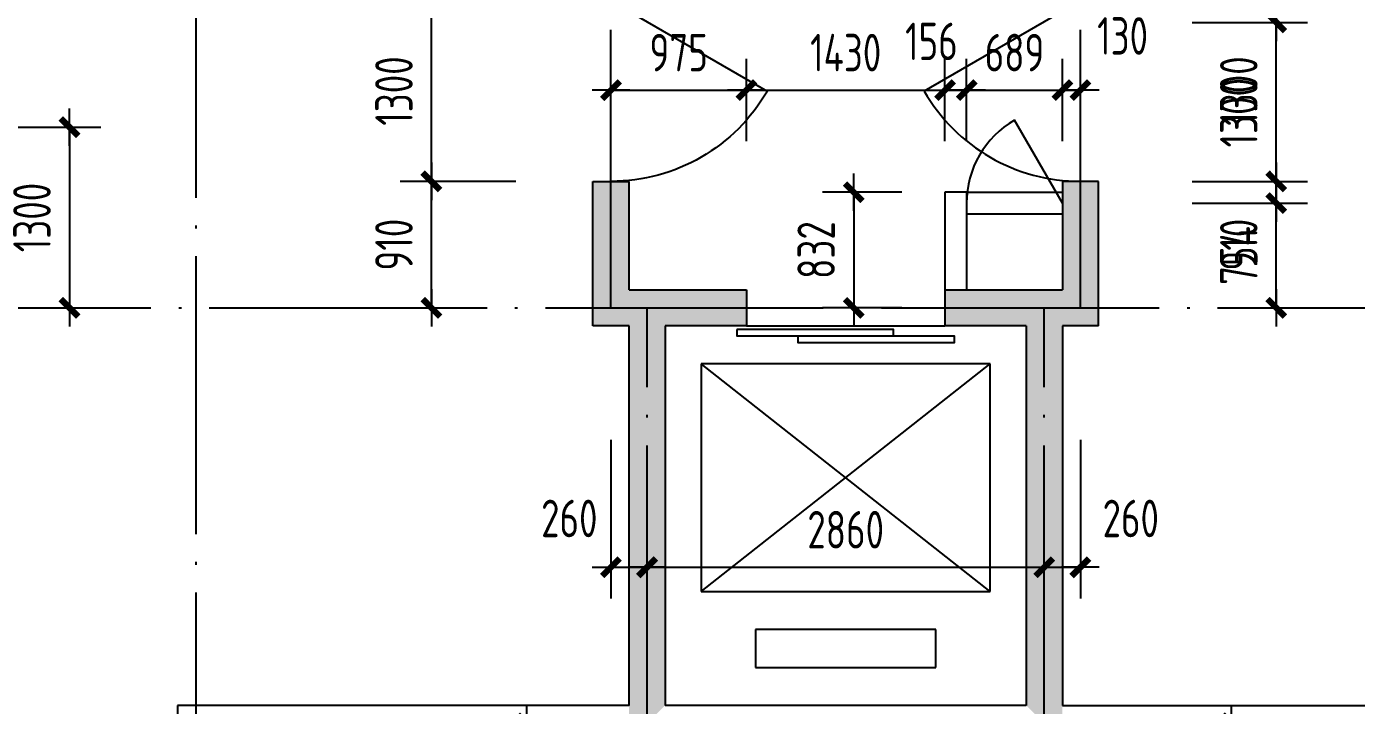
# Model space of a CAD drawing. Extents: x -726032 to 135930, y -151624 to 587044.
# Drawn here: x -333388 to -323813, y 472124 to 477007 of the extents above; entities that cross this region are included whole.
import ezdxf
from ezdxf.enums import TextEntityAlignment as Align

# ---------------------------------------------------------------- set-up
doc = ezdxf.new("R2010")
doc.units = 0
doc.header["$LTSCALE"] = 1000
doc.header["$MEASUREMENT"] = 0
doc.linetypes.add('DOTE', pattern=[2.42, 2, -0.2, 0.02, -0.2])
doc.layers.get('0').update_dxf_attribs({"linetype": 'CONTINUOUS'})
doc.layers.get('DEFPOINTS').update_dxf_attribs({"color": 1, "linetype": 'CONTINUOUS'})
for name, color, linetype in [('COLUMN', 170, 'CONTINUOUS'), ('DOTE', 8, 'DOTE'), ('GROUND', 45, 'CONTINUOUS'), ('PUB_DIM', 245, 'CONTINUOUS'), ('STAIR', 42, 'CONTINUOUS'), ('WALL', 255, 'CONTINUOUS'), ('WINDOW', 155, 'CONTINUOUS'), ('WINDOW_TEXT', 7, 'CONTINUOUS')]:
    doc.layers.add(name, color=color, linetype=linetype)
doc.styles.add('DIM_FONT', font='isocp.shx', dxfattribs={"width": 0.8})
doc.styles.add('SIMPLEX', font='SIMPLEX.SHX')
doc.dimstyles.new('AXIS', dxfattribs={"dimtxt": 300, "dimasz": 1, "dimexe": 250, "dimexo": 300, "dimgap": 150, "dimtad": 1, "dimdec": 0, "dimzin": 0, "dimdsep": 46, "dimtxsty": 'DIM_FONT', "dimcen": 0.09, "dimse1": 1, "dimse2": 1, "dimclrt": 142, "dimadec": 0, "dimazin": 0, "dimtfac": 1, "dimtdec": 0, "dimtix": 1, "dimtmove": 2, "dimatfit": 3, "dimfxl": 1, "dimtolj": 1, "dimtzin": 0, "dimarcsym": 0})
doc.dimstyles.new('DIMA', dxfattribs={"dimtxt": 300, "dimasz": 1, "dimexe": 250, "dimexo": 300, "dimgap": 150, "dimtad": 1, "dimdec": 0, "dimzin": 0, "dimdsep": 46, "dimtxsty": 'DIM_FONT', "dimcen": 0.09, "dimse1": 1, "dimclrt": 142, "dimadec": 0, "dimazin": 0, "dimtfac": 1, "dimtdec": 0, "dimtix": 1, "dimtmove": 2, "dimatfit": 3, "dimfxl": 1, "dimtolj": 1, "dimtzin": 0, "dimarcsym": 0})
doc.dimstyles.new('DIMB', dxfattribs={"dimtxt": 300, "dimasz": 1, "dimexe": 250, "dimexo": 300, "dimgap": 150, "dimtad": 1, "dimdec": 0, "dimzin": 0, "dimdsep": 46, "dimtxsty": 'DIM_FONT', "dimcen": 0.09, "dimse2": 1, "dimclrt": 142, "dimadec": 0, "dimazin": 0, "dimtfac": 1, "dimtdec": 0, "dimtix": 1, "dimtmove": 2, "dimatfit": 3, "dimfxl": 1, "dimtolj": 1, "dimtzin": 0, "dimarcsym": 0})
doc.dimstyles.new('DIMN', dxfattribs={"dimtxt": 300, "dimasz": 1, "dimexe": 250, "dimexo": 300, "dimgap": 150, "dimtad": 1, "dimdec": 0, "dimzin": 0, "dimdsep": 46, "dimtxsty": 'DIM_FONT', "dimcen": 0.09, "dimclrt": 142, "dimadec": 0, "dimazin": 0, "dimtfac": 1, "dimtdec": 0, "dimtix": 1, "dimtmove": 2, "dimatfit": 3, "dimfxl": 1, "dimtolj": 1, "dimtzin": 0, "dimarcsym": 0})

# ---------------------------------------------------------------- blocks, each defined once
blk = doc.blocks.new('_DIMX')
blk.add_line((-150, 0), (150, 0))
at = {"const_width": 50}
blk.add_lwpolyline([(-70, -70), (70, 70)], dxfattribs=at)
blk = doc.blocks.new('*D1738')
at = {"layer": 'DEFPOINTS', "color": 0, "transparency": 16777216}
for p in [(-325266.2, 477324), (-324389.5, 477324), (-325266.2, 477038)]:
    blk.add_point(p, dxfattribs=at)
at = {"layer": 'PUB_DIM', "color": 0, "lineweight": -2, "transparency": 16777216}
for p, q in [((-324996.2, 477324), (-324164.5, 477324)), ((-324389.5, 477038.9), (-324389.5, 477323.1))]:
    blk.add_line(p, q, dxfattribs=at)
at = {"layer": 'PUB_DIM', "color": 0, "lineweight": -2, "transparency": 16777216, "xscale": 0.9, "yscale": 0.9, "zscale": 0.9}
for p, rotation in [((-324389.5, 477324), 90), ((-324389.5, 477038), 270)]:
    blk.add_blockref('_DIMX', p, dxfattribs=dict(at, rotation=rotation))
at = {"layer": 'PUB_DIM', "color": 142, "transparency": 16777216, "insert": (-323999.5, 477324), "char_height": 270, "attachment_point": 5, "rotation": 90, "style": 'DIM_FONT'}
blk.add_mtext('\\A1;286', dxfattribs=at)
blk = doc.blocks.new('*D1866')
at = {"layer": 'DEFPOINTS', "color": 0, "transparency": 16777216}
for p in [(-325579.9, 471994), (-325579.9, 469264), (-324712.9, 469264)]:
    blk.add_point(p, dxfattribs=at)
at = {"layer": 'PUB_DIM', "color": 0, "lineweight": -2, "transparency": 16777216}
for p, q in [((-324712.9, 471993.1), (-324712.9, 469264.9)), ((-325309.9, 469264), (-324487.9, 469264))]:
    blk.add_line(p, q, dxfattribs=at)
at = {"layer": 'PUB_DIM', "color": 0, "lineweight": -2, "transparency": 16777216, "xscale": 0.9, "yscale": 0.9, "zscale": 0.9}
for p, rotation in [((-324712.9, 471994), 90), ((-324712.9, 469264), 270)]:
    blk.add_blockref('_DIMX', p, dxfattribs=dict(at, rotation=rotation))
at = {"layer": 'PUB_DIM', "color": 142, "transparency": 16777216, "insert": (-324982.9, 470629), "char_height": 270, "attachment_point": 5, "rotation": 90, "style": 'DIM_FONT'}
blk.add_mtext('\\A1;2730', dxfattribs=at)
blk = doc.blocks.new('*D1867')
at = {"layer": 'DEFPOINTS', "color": 0, "transparency": 16777216}
for p in [(-325266.2, 475894), (-324389.5, 475894), (-325266.2, 474984)]:
    blk.add_point(p, dxfattribs=at)
at = {"layer": 'PUB_DIM', "color": 0, "lineweight": -2, "transparency": 16777216}
for p, q in [((-324996.2, 475894), (-324164.5, 475894)), ((-324389.5, 474984.9), (-324389.5, 475893.1))]:
    blk.add_line(p, q, dxfattribs=at)
at = {"layer": 'PUB_DIM', "color": 0, "lineweight": -2, "transparency": 16777216, "xscale": 0.9, "yscale": 0.9, "zscale": 0.9}
for p, rotation in [((-324389.5, 475894), 90), ((-324389.5, 474984), 270)]:
    blk.add_blockref('_DIMX', p, dxfattribs=dict(at, rotation=rotation))
at = {"layer": 'PUB_DIM', "color": 142, "transparency": 16777216, "insert": (-324659.5, 475439), "char_height": 270, "attachment_point": 5, "rotation": 90, "style": 'DIM_FONT'}
blk.add_mtext('\\A1;910', dxfattribs=at)
blk = doc.blocks.new('*D1868')
at = {"layer": 'DEFPOINTS', "color": 0, "transparency": 16777216}
for p in [(-325266.2, 475738), (-324389.5, 475738), (-325266.2, 474984)]:
    blk.add_point(p, dxfattribs=at)
at = {"layer": 'PUB_DIM', "color": 0, "lineweight": -2, "transparency": 16777216}
for p, q in [((-324996.2, 475738), (-324164.5, 475738)), ((-324389.5, 474984.9), (-324389.5, 475737.1))]:
    blk.add_line(p, q, dxfattribs=at)
at = {"layer": 'PUB_DIM', "color": 0, "lineweight": -2, "transparency": 16777216, "xscale": 0.9, "yscale": 0.9, "zscale": 0.9}
for p, rotation in [((-324389.5, 475738), 90), ((-324389.5, 474984), 270)]:
    blk.add_blockref('_DIMX', p, dxfattribs=dict(at, rotation=rotation))
at = {"layer": 'PUB_DIM', "color": 142, "transparency": 16777216, "insert": (-324659.5, 475361), "char_height": 270, "attachment_point": 5, "rotation": 90, "style": 'DIM_FONT'}
blk.add_mtext('\\A1;754', dxfattribs=at)
blk = doc.blocks.new('*D1869')
at = {"layer": 'DEFPOINTS', "color": 0, "transparency": 16777216}
for p in [(-325266.2, 477194), (-324389.5, 477194), (-325266.2, 475894)]:
    blk.add_point(p, dxfattribs=at)
at = {"layer": 'PUB_DIM', "color": 0, "lineweight": -2, "transparency": 16777216}
for p, q in [((-324996.2, 477194), (-324164.5, 477194)), ((-324389.5, 475894.9), (-324389.5, 477193.1))]:
    blk.add_line(p, q, dxfattribs=at)
at = {"layer": 'PUB_DIM', "color": 0, "lineweight": -2, "transparency": 16777216, "xscale": 0.9, "yscale": 0.9, "zscale": 0.9}
for p, rotation in [((-324389.5, 477194), 90), ((-324389.5, 475894), 270)]:
    blk.add_blockref('_DIMX', p, dxfattribs=dict(at, rotation=rotation))
at = {"layer": 'PUB_DIM', "color": 142, "transparency": 16777216, "insert": (-324659.5, 476544), "char_height": 270, "attachment_point": 5, "rotation": 90, "style": 'DIM_FONT'}
blk.add_mtext('\\A1;1300', dxfattribs=at)
blk = doc.blocks.new('*D1870')
at = {"layer": 'DEFPOINTS', "color": 0, "transparency": 16777216}
for p in [(-325266.2, 477038), (-324389.5, 477038), (-325266.2, 475738)]:
    blk.add_point(p, dxfattribs=at)
at = {"layer": 'PUB_DIM', "color": 0, "lineweight": -2, "transparency": 16777216}
for p, q in [((-324996.2, 477038), (-324164.5, 477038)), ((-324389.5, 475738.9), (-324389.5, 477037.1))]:
    blk.add_line(p, q, dxfattribs=at)
at = {"layer": 'PUB_DIM', "color": 0, "lineweight": -2, "transparency": 16777216, "xscale": 0.9, "yscale": 0.9, "zscale": 0.9}
for p, rotation in [((-324389.5, 477038), 90), ((-324389.5, 475738), 270)]:
    blk.add_blockref('_DIMX', p, dxfattribs=dict(at, rotation=rotation))
at = {"layer": 'PUB_DIM', "color": 142, "transparency": 16777216, "insert": (-324659.5, 476388), "char_height": 270, "attachment_point": 5, "rotation": 90, "style": 'DIM_FONT'}
blk.add_mtext('\\A1;1300', dxfattribs=at)
blk = doc.blocks.new('*D643')
at = {"layer": 'DEFPOINTS', "color": 0, "transparency": 16777216}
for p in [(-326618.9, 476550.4), (-326774.9, 475913.9), (-326618.9, 475913.9)]:
    blk.add_point(p, dxfattribs=at)
at = {"layer": 'PUB_DIM', "color": 0, "lineweight": -2, "transparency": 16777216}
for p, q in [((-326774.9, 476183.9), (-326774.9, 476775.4)), ((-326618.9, 476183.9), (-326618.9, 476775.4)), ((-326775.8, 476550.4), (-326776.7, 476550.4)), ((-326774.9, 476550.4), (-326618.9, 476550.4)), ((-326618, 476550.4), (-326617.1, 476550.4))]:
    blk.add_line(p, q, dxfattribs=at)
at = {"layer": 'PUB_DIM', "color": 0, "lineweight": -2, "transparency": 16777216, "xscale": 0.9, "yscale": 0.9, "zscale": 0.9}
blk.add_blockref('_DIMX', (-326774.9, 476550.4), dxfattribs=at)
at = {"layer": 'PUB_DIM', "color": 0, "lineweight": -2, "transparency": 16777216, "xscale": 0.9, "yscale": 0.9, "zscale": 0.9, "rotation": 180}
blk.add_blockref('_DIMX', (-326618.9, 476550.4), dxfattribs=at)
at = {"layer": 'PUB_DIM', "color": 142, "transparency": 16777216, "insert": (-326872.6, 476901.4), "char_height": 270, "attachment_point": 5, "style": 'DIM_FONT'}
blk.add_mtext('\\A1;156', dxfattribs=at)
blk = doc.blocks.new('*D644')
at = {"layer": 'DEFPOINTS', "color": 0, "transparency": 16777216}
for p in [(-326774.9, 476550.4), (-328204.9, 475913.9), (-326774.9, 475913.9)]:
    blk.add_point(p, dxfattribs=at)
at = {"layer": 'PUB_DIM', "color": 0, "lineweight": -2, "transparency": 16777216}
for p, q in [((-328204.9, 476183.9), (-328204.9, 476775.4)), ((-326774.9, 476183.9), (-326774.9, 476775.4)), ((-328204, 476550.4), (-326775.8, 476550.4))]:
    blk.add_line(p, q, dxfattribs=at)
at = {"layer": 'PUB_DIM', "color": 0, "lineweight": -2, "transparency": 16777216, "xscale": 0.9, "yscale": 0.9, "zscale": 0.9, "rotation": 180}
blk.add_blockref('_DIMX', (-328204.9, 476550.4), dxfattribs=at)
at = {"layer": 'PUB_DIM', "color": 0, "lineweight": -2, "transparency": 16777216, "xscale": 0.9, "yscale": 0.9, "zscale": 0.9}
blk.add_blockref('_DIMX', (-326774.9, 476550.4), dxfattribs=at)
at = {"layer": 'PUB_DIM', "color": 142, "transparency": 16777216, "insert": (-327489.9, 476820.4), "char_height": 270, "attachment_point": 5, "style": 'DIM_FONT'}
blk.add_mtext('\\A1;1430', dxfattribs=at)
blk = doc.blocks.new('*D645')
at = {"layer": 'DEFPOINTS', "color": 0, "transparency": 16777216}
for p in [(-328204.9, 476550.4), (-329179.9, 475913.9), (-328204.9, 475913.9)]:
    blk.add_point(p, dxfattribs=at)
at = {"layer": 'PUB_DIM', "color": 0, "lineweight": -2, "transparency": 16777216}
for p, q in [((-329179.9, 476183.9), (-329179.9, 476775.4)), ((-328204.9, 476183.9), (-328204.9, 476775.4)), ((-329179, 476550.4), (-328205.8, 476550.4))]:
    blk.add_line(p, q, dxfattribs=at)
at = {"layer": 'PUB_DIM', "color": 0, "lineweight": -2, "transparency": 16777216, "xscale": 0.9, "yscale": 0.9, "zscale": 0.9, "rotation": 180}
blk.add_blockref('_DIMX', (-329179.9, 476550.4), dxfattribs=at)
at = {"layer": 'PUB_DIM', "color": 0, "lineweight": -2, "transparency": 16777216, "xscale": 0.9, "yscale": 0.9, "zscale": 0.9}
blk.add_blockref('_DIMX', (-328204.9, 476550.4), dxfattribs=at)
at = {"layer": 'PUB_DIM', "color": 142, "transparency": 16777216, "insert": (-328692.4, 476820.4), "char_height": 270, "attachment_point": 5, "style": 'DIM_FONT'}
blk.add_mtext('\\A1;975', dxfattribs=at)
blk = doc.blocks.new('*D647')
at = {"layer": 'DEFPOINTS', "color": 0, "transparency": 16777216}
for p in [(-325929.9, 476550.4), (-326618.9, 475913.9), (-325929.9, 475913.9)]:
    blk.add_point(p, dxfattribs=at)
at = {"layer": 'PUB_DIM', "color": 0, "lineweight": -2, "transparency": 16777216}
for p, q in [((-326618.9, 476183.9), (-326618.9, 476775.4)), ((-325929.9, 476183.9), (-325929.9, 476775.4)), ((-326618, 476550.4), (-325930.8, 476550.4))]:
    blk.add_line(p, q, dxfattribs=at)
at = {"layer": 'PUB_DIM', "color": 0, "lineweight": -2, "transparency": 16777216, "xscale": 0.9, "yscale": 0.9, "zscale": 0.9, "rotation": 180}
blk.add_blockref('_DIMX', (-326618.9, 476550.4), dxfattribs=at)
at = {"layer": 'PUB_DIM', "color": 0, "lineweight": -2, "transparency": 16777216, "xscale": 0.9, "yscale": 0.9, "zscale": 0.9}
blk.add_blockref('_DIMX', (-325929.9, 476550.4), dxfattribs=at)
at = {"layer": 'PUB_DIM', "color": 142, "transparency": 16777216, "insert": (-326274.4, 476820.4), "char_height": 270, "attachment_point": 5, "style": 'DIM_FONT'}
blk.add_mtext('\\A1;689', dxfattribs=at)
blk = doc.blocks.new('*D649')
at = {"layer": 'DEFPOINTS', "color": 0, "transparency": 16777216}
for p in [(-329179.9, 474305.5), (-328919.9, 474305.5), (-328919.9, 473117.8)]:
    blk.add_point(p, dxfattribs=at)
at = {"layer": 'PUB_DIM', "color": 0, "lineweight": -2, "transparency": 16777216}
for p, q in [((-329179.9, 474035.5), (-329179.9, 472892.8)), ((-329180.8, 473117.8), (-329181.7, 473117.8)), ((-329179.9, 473117.8), (-328919.9, 473117.8)), ((-328919, 473117.8), (-328918.1, 473117.8))]:
    blk.add_line(p, q, dxfattribs=at)
at = {"layer": 'PUB_DIM', "color": 0, "lineweight": -2, "transparency": 16777216, "xscale": 0.9, "yscale": 0.9, "zscale": 0.9}
blk.add_blockref('_DIMX', (-329179.9, 473117.8), dxfattribs=at)
at = {"layer": 'PUB_DIM', "color": 0, "lineweight": -2, "transparency": 16777216, "xscale": 0.9, "yscale": 0.9, "zscale": 0.9, "rotation": 180}
blk.add_blockref('_DIMX', (-328919.9, 473117.8), dxfattribs=at)
at = {"layer": 'PUB_DIM', "color": 142, "transparency": 16777216, "insert": (-329479.9, 473468.8), "char_height": 270, "attachment_point": 5, "style": 'DIM_FONT'}
blk.add_mtext('\\A1;260', dxfattribs=at)
blk = doc.blocks.new('_LIFTD')
for points in [[(-0.5476, -0.6024), (-0.5476, -0.7742), (0.2411, -0.7742), (0.2411, -0.6024), (-0.5476, -0.6024)], [(-0.2411, -0.7836), (-0.2411, -0.9554), (0.5476, -0.9554), (0.5476, -0.7836), (-0.2411, -0.7836)]]:
    blk.add_lwpolyline(points)
blk = doc.blocks.new('*D1883')
at = {"layer": 'DEFPOINTS', "color": 0, "transparency": 16777216}
for p in [(-328919.9, 471994), (-329786.9, 469264), (-328919.9, 469264)]:
    blk.add_point(p, dxfattribs=at)
at = {"layer": 'PUB_DIM', "color": 0, "lineweight": -2, "transparency": 16777216}
for p, q in [((-329786.9, 471993.1), (-329786.9, 469264.9)), ((-329189.9, 469264), (-330011.9, 469264))]:
    blk.add_line(p, q, dxfattribs=at)
at = {"layer": 'PUB_DIM', "color": 0, "lineweight": -2, "transparency": 16777216, "xscale": 0.9, "yscale": 0.9, "zscale": 0.9}
for p, rotation in [((-329786.9, 471994), 90), ((-329786.9, 469264), 270)]:
    blk.add_blockref('_DIMX', p, dxfattribs=dict(at, rotation=rotation))
at = {"layer": 'PUB_DIM', "color": 142, "transparency": 16777216, "insert": (-330056.9, 470629), "char_height": 270, "attachment_point": 5, "rotation": 90, "style": 'DIM_FONT'}
blk.add_mtext('\\A1;2730', dxfattribs=at)
blk = doc.blocks.new('*D654')
at = {"layer": 'DEFPOINTS', "color": 0, "transparency": 16777216}
for p in [(-326816.3, 475816), (-327432.2, 474984), (-326816.3, 474984)]:
    blk.add_point(p, dxfattribs=at)
at = {"layer": 'PUB_DIM', "color": 0, "lineweight": -2, "transparency": 16777216}
for p, q in [((-327086.3, 475816), (-327657.2, 475816)), ((-327432.2, 475815.1), (-327432.2, 474984.9)), ((-327086.3, 474984), (-327657.2, 474984))]:
    blk.add_line(p, q, dxfattribs=at)
at = {"layer": 'PUB_DIM', "color": 0, "lineweight": -2, "transparency": 16777216, "xscale": 0.9, "yscale": 0.9, "zscale": 0.9}
for p, rotation in [((-327432.2, 475816), 90), ((-327432.2, 474984), 270)]:
    blk.add_blockref('_DIMX', p, dxfattribs=dict(at, rotation=rotation))
at = {"layer": 'PUB_DIM', "color": 142, "transparency": 16777216, "insert": (-327702.3, 475400), "char_height": 270, "attachment_point": 5, "rotation": 90, "style": 'DIM_FONT'}
blk.add_mtext('\\A1;832', dxfattribs=at)
blk = doc.blocks.new('_DBLK')
blk.add_line((-0.5, 0), (0, -0.866))
blk.add_arc((-0.5, 0), 1, 300, 0)
at = {"layer": 'WINDOW_TEXT', "style": 'SIMPLEX', "flags": 9}
blk.add_attdef('A', text='', height=1, dxfattribs=at).set_placement((0, 1.5), align=Align.MIDDLE)
blk = doc.blocks.new('*D1884')
at = {"layer": 'DEFPOINTS', "color": 0, "transparency": 16777216}
for p in [(-330472.6, 475894), (-329596, 475894), (-329596, 474984)]:
    blk.add_point(p, dxfattribs=at)
at = {"layer": 'PUB_DIM', "color": 0, "lineweight": -2, "transparency": 16777216}
for p, q in [((-329866, 475894), (-330697.6, 475894)), ((-330472.6, 474984.9), (-330472.6, 475893.1))]:
    blk.add_line(p, q, dxfattribs=at)
at = {"layer": 'PUB_DIM', "color": 0, "lineweight": -2, "transparency": 16777216, "xscale": 0.9, "yscale": 0.9, "zscale": 0.9}
for p, rotation in [((-330472.6, 475894), 90), ((-330472.6, 474984), 270)]:
    blk.add_blockref('_DIMX', p, dxfattribs=dict(at, rotation=rotation))
at = {"layer": 'PUB_DIM', "color": 142, "transparency": 16777216, "insert": (-330742.6, 475439), "char_height": 270, "attachment_point": 5, "rotation": 90, "style": 'DIM_FONT'}
blk.add_mtext('\\A1;910', dxfattribs=at)
blk = doc.blocks.new('*D1885')
at = {"layer": 'DEFPOINTS', "color": 0, "transparency": 16777216}
for p in [(-330472.6, 477194), (-329596, 477194), (-329596, 475894)]:
    blk.add_point(p, dxfattribs=at)
at = {"layer": 'PUB_DIM', "color": 0, "lineweight": -2, "transparency": 16777216}
for p, q in [((-329866, 477194), (-330697.6, 477194)), ((-330472.6, 475894.9), (-330472.6, 477193.1))]:
    blk.add_line(p, q, dxfattribs=at)
at = {"layer": 'PUB_DIM', "color": 0, "lineweight": -2, "transparency": 16777216, "xscale": 0.9, "yscale": 0.9, "zscale": 0.9}
for p, rotation in [((-330472.6, 477194), 90), ((-330472.6, 475894), 270)]:
    blk.add_blockref('_DIMX', p, dxfattribs=dict(at, rotation=rotation))
at = {"layer": 'PUB_DIM', "color": 142, "transparency": 16777216, "insert": (-330742.6, 476544), "char_height": 270, "attachment_point": 5, "rotation": 90, "style": 'DIM_FONT'}
blk.add_mtext('\\A1;1300', dxfattribs=at)
blk = doc.blocks.new('M_A1SFU')
blk.add_line((-0.5, 0), (0, -0.866))
blk.add_arc((-0.5, 0), 1, 300, 0)
blk = doc.blocks.new('*D657')
at = {"layer": 'DEFPOINTS', "color": 0, "transparency": 16777216}
for p in [(-334041.9, 476284), (-334041.9, 474984), (-333078.9, 474984)]:
    blk.add_point(p, dxfattribs=at)
at = {"layer": 'PUB_DIM', "color": 0, "lineweight": -2, "transparency": 16777216}
for p, q in [((-333771.9, 476284), (-332853.9, 476284)), ((-333078.9, 476283.1), (-333078.9, 474984.9)), ((-333771.9, 474984), (-332853.9, 474984))]:
    blk.add_line(p, q, dxfattribs=at)
at = {"layer": 'PUB_DIM', "color": 0, "lineweight": -2, "transparency": 16777216, "xscale": 0.9, "yscale": 0.9, "zscale": 0.9}
for p, rotation in [((-333078.9, 476284), 90), ((-333078.9, 474984), 270)]:
    blk.add_blockref('_DIMX', p, dxfattribs=dict(at, rotation=rotation))
at = {"layer": 'PUB_DIM', "color": 142, "transparency": 16777216, "insert": (-333348.9, 475634), "char_height": 270, "attachment_point": 5, "rotation": 90, "style": 'DIM_FONT'}
blk.add_mtext('\\A1;1300', dxfattribs=at)
blk = doc.blocks.new('*D1894')
at = {"layer": 'DEFPOINTS', "color": 0, "transparency": 16777216}
for p in [(-325799.9, 476550.4), (-325929.9, 475913.9), (-325799.9, 475913.9)]:
    blk.add_point(p, dxfattribs=at)
at = {"layer": 'PUB_DIM', "color": 0, "lineweight": -2, "transparency": 16777216}
for p, q in [((-325799.9, 476183.9), (-325799.9, 476775.4)), ((-325930.8, 476550.4), (-325931.7, 476550.4)), ((-325929.9, 476550.4), (-325799.9, 476550.4)), ((-325799, 476550.4), (-325798.1, 476550.4))]:
    blk.add_line(p, q, dxfattribs=at)
at = {"layer": 'PUB_DIM', "color": 0, "lineweight": -2, "transparency": 16777216, "xscale": 0.9, "yscale": 0.9, "zscale": 0.9}
blk.add_blockref('_DIMX', (-325929.9, 476550.4), dxfattribs=at)
at = {"layer": 'PUB_DIM', "color": 0, "lineweight": -2, "transparency": 16777216, "xscale": 0.9, "yscale": 0.9, "zscale": 0.9, "rotation": 180}
blk.add_blockref('_DIMX', (-325799.9, 476550.4), dxfattribs=at)
at = {"layer": 'PUB_DIM', "color": 142, "transparency": 16777216, "insert": (-325496.1, 476940.4), "char_height": 270, "attachment_point": 5, "style": 'DIM_FONT'}
blk.add_mtext('\\A1;130', dxfattribs=at)
blk = doc.blocks.new('*D3881')
at = {"layer": 'DEFPOINTS', "color": 0, "transparency": 16777216}
for p in [(-328919.9, 474305.5), (-326059.9, 474305.5), (-326059.9, 473117.8)]:
    blk.add_point(p, dxfattribs=at)
at = {"layer": 'PUB_DIM', "color": 0, "lineweight": -2, "transparency": 16777216}
blk.add_line((-328919, 473117.8), (-326060.8, 473117.8), dxfattribs=at)
at = {"layer": 'PUB_DIM', "color": 0, "lineweight": -2, "transparency": 16777216, "xscale": 0.9, "yscale": 0.9, "zscale": 0.9, "rotation": 180}
blk.add_blockref('_DIMX', (-328919.9, 473117.8), dxfattribs=at)
at = {"layer": 'PUB_DIM', "color": 0, "lineweight": -2, "transparency": 16777216, "xscale": 0.9, "yscale": 0.9, "zscale": 0.9}
blk.add_blockref('_DIMX', (-326059.9, 473117.8), dxfattribs=at)
at = {"layer": 'PUB_DIM', "color": 142, "transparency": 16777216, "insert": (-327489.9, 473387.8), "char_height": 270, "attachment_point": 5, "style": 'DIM_FONT'}
blk.add_mtext('\\A1;2860', dxfattribs=at)
blk = doc.blocks.new('*D3882')
at = {"layer": 'DEFPOINTS', "color": 0, "transparency": 16777216}
for p in [(-326059.9, 474305.5), (-325799.9, 474305.5), (-325799.9, 473117.8)]:
    blk.add_point(p, dxfattribs=at)
at = {"layer": 'PUB_DIM', "color": 0, "lineweight": -2, "transparency": 16777216}
for p, q in [((-325799.9, 474035.5), (-325799.9, 472892.8)), ((-326060.8, 473117.8), (-326061.7, 473117.8)), ((-326059.9, 473117.8), (-325799.9, 473117.8)), ((-325799, 473117.8), (-325798.1, 473117.8))]:
    blk.add_line(p, q, dxfattribs=at)
at = {"layer": 'PUB_DIM', "color": 0, "lineweight": -2, "transparency": 16777216, "xscale": 0.9, "yscale": 0.9, "zscale": 0.9}
blk.add_blockref('_DIMX', (-326059.9, 473117.8), dxfattribs=at)
at = {"layer": 'PUB_DIM', "color": 0, "lineweight": -2, "transparency": 16777216, "xscale": 0.9, "yscale": 0.9, "zscale": 0.9, "rotation": 180}
blk.add_blockref('_DIMX', (-325799.9, 473117.8), dxfattribs=at)
at = {"layer": 'PUB_DIM', "color": 142, "transparency": 16777216, "insert": (-325437.3, 473468.8), "char_height": 270, "attachment_point": 5, "style": 'DIM_FONT'}
blk.add_mtext('\\A1;260', dxfattribs=at)

msp = doc.modelspace()

# ---------------------------------------------------------------- linework, layer by layer
at = {"layer": 'COLUMN'}
for points in [[(-329309.9, 475894), (-329309.9, 474854), (-329049.9, 475894), (-329049.9, 474854)], [(-325669.9, 475894), (-325669.9, 474854), (-325929.9, 475894), (-325929.9, 474854)], [(-329049.9, 471864), (-329049.9, 475114), (-328789.9, 472124), (-328789.9, 474854)], [(-329049.9, 475114), (-328789.9, 474854), (-328204.9, 475114), (-328204.9, 474854)], [(-325929.9, 475114), (-326189.9, 474854), (-326774.9, 475114), (-326774.9, 474854)], [(-325929.9, 471864), (-325929.9, 475114), (-326189.9, 472124), (-326189.9, 474854)]]:
    msp.add_solid(points, dxfattribs=at)
at = {"layer": 'DOTE'}
for p, q in [((-332169.9, 487455.9), (-332169.9, 459611.9)), ((-329179.9, 474984), (-329179.9, 487455.9)), ((-325799.9, 474984), (-325799.9, 487455.9)), ((-385312.2, 474984), (-315680.4, 474984)), ((-328919.9, 471994), (-328919.9, 474984)), ((-326059.9, 471994), (-326059.9, 474984))]:
    msp.add_line(p, q, dxfattribs=at)
at = {"layer": 'GROUND'}
for p, q in [((-326618.9, 475816), (-325929.9, 475816)), ((-326618.9, 475660), (-325929.9, 475660))]:
    msp.add_line(p, q, dxfattribs=at)
at = {"layer": 'STAIR'}
for p, q in [((-328204.9, 474854), (-326774.9, 474854)), ((-326449.9, 472943), (-328529.9, 474581)), ((-328529.9, 472943), (-326449.9, 474581)), ((-326449.9, 474581), (-328529.9, 474581)), ((-328529.9, 474581), (-328529.9, 472943)), ((-326449.9, 472943), (-326449.9, 474581)), ((-328529.9, 472943), (-326449.9, 472943)), ((-326839.9, 472670), (-328139.9, 472670)), ((-328139.9, 472670), (-328139.9, 472397)), ((-326839.9, 472397), (-326839.9, 472670)), ((-328139.9, 472397), (-326839.9, 472397))]:
    msp.add_line(p, q, dxfattribs=at)
at = {"layer": 'WALL'}
for p, q in [((-329309.9, 475894), (-329049.9, 475894)), ((-329309.9, 474854), (-329309.9, 475894)), ((-329049.9, 475114), (-329049.9, 475894)), ((-325929.9, 475894), (-325929.9, 475114)), ((-325669.9, 475894), (-325929.9, 475894)), ((-325669.9, 474854), (-325669.9, 475894)), ((-326618.9, 475816), (-326774.9, 475816)), ((-326774.9, 475816), (-326774.9, 474854)), ((-326618.9, 475816), (-326618.9, 475114)), ((-329049.9, 475114), (-328204.9, 475114)), ((-328204.9, 475114), (-328204.9, 474854)), ((-326774.9, 475114), (-325929.9, 475114)), ((-329049.9, 474854), (-329309.9, 474854)), ((-329049.9, 472124), (-329049.9, 474854)), ((-328204.9, 474854), (-328789.9, 474854)), ((-328789.9, 474854), (-328789.9, 472124)), ((-326189.9, 474854), (-326774.9, 474854)), ((-326189.9, 474854), (-326189.9, 472124)), ((-325929.9, 474854), (-325929.9, 472124)), ((-325669.9, 474854), (-325929.9, 474854)), ((-332299.9, 472124), (-332299.9, 470668)), ((-329049.9, 472124), (-332299.9, 472124)), ((-326189.9, 472124), (-328789.9, 472124)), ((-325929.9, 472124), (-322679.9, 472124))]:
    msp.add_line(p, q, dxfattribs=at)

# ---------------------------------------------------------------- block references
at = {"layer": 'WINDOW', "yscale": -1300, "zscale": 1300}
for p, xscale, rotation in [((-329179.9, 476544), 1300, 270), ((-325799.9, 476544), -1300, 90)]:
    msp.add_blockref('_DBLK', p, dxfattribs=dict(at, xscale=xscale, rotation=rotation))
at = {"layer": 'WINDOW'}
for name, p, xscale, yscale, zscale in [('M_A1SFU', (-326274.4, 475738), -689, -689, 689), ('_LIFTD', (-327489.9, 474984), 1430, 260.0000000020664, 1430)]:
    msp.add_blockref(name, p, dxfattribs=dict(at, xscale=xscale, yscale=yscale, zscale=zscale))

# ---------------------------------------------------------------- dimensions: what is measured, and where the dimension line sits
at = {"layer": 'PUB_DIM'}
for base, p1, p2, angle, dimstyle, picture, middle in [((-324389.5, 477324), (-325266.2, 477038), (-325266.2, 477324), 90, 'DIMA', '*D1738', (-323999.5, 477324)), ((-326618.9, 476550.4), (-326774.9, 475913.9), (-326618.9, 475913.9), 0, 'DIMN', '*D643', (-326872.6, 476901.4)), ((-325799.9, 476550.4), (-325929.9, 475913.9), (-325799.9, 475913.9), 0, 'DIMA', '*D1894', (-325496.1, 476940.4))]:
    dim = msp.add_linear_dim(base=base, p1=p1, p2=p2, angle=angle, dimstyle=dimstyle, override={"dimscale": 0.9, "dimblk1": '_DIMX', "dimblk2": '_DIMX', "dimsah": 1}, dxfattribs=at)
    dim.commit()
    dim.dimension.update_dxf_attribs({"geometry": picture, "text_midpoint": middle, "dimtype": 161})
for p1, p2, distance, dimstyle, picture, middle in [((-329596, 475894), (-329596, 477194), 876.7, 'DIMA', '*D1885', (-330742.6, 476544)), ((-325266.2, 475894), (-325266.2, 477194), -876.7, 'DIMA', '*D1869', (-324659.5, 476544)), ((-325266.2, 475738), (-325266.2, 477038), -876.7, 'DIMA', '*D1870', (-324659.5, 476388)), ((-329179.9, 475913.9), (-328204.9, 475913.9), 636.5, 'DIMN', '*D645', (-328692.4, 476820.4)), ((-328204.9, 475913.9), (-326774.9, 475913.9), 636.5, 'DIMN', '*D644', (-327489.9, 476820.4)), ((-326618.9, 475913.9), (-325929.9, 475913.9), 636.5, 'DIMN', '*D647', (-326274.4, 476820.4)), ((-329596, 474984), (-329596, 475894), 876.7, 'DIMA', '*D1884', (-330742.6, 475439)), ((-325266.2, 474984), (-325266.2, 475894), -876.7, 'DIMA', '*D1867', (-324659.5, 475439)), ((-325266.2, 474984), (-325266.2, 475738), -876.7, 'DIMA', '*D1868', (-324659.5, 475361))]:
    dim = msp.add_aligned_dim(p1=p1, p2=p2, distance=distance, dimstyle=dimstyle, override={"dimscale": 0.9, "dimblk1": '_DIMX', "dimblk2": '_DIMX', "dimsah": 1}, dxfattribs=at)
    dim.commit()
    dim.dimension.update_dxf_attribs({"geometry": picture, "text_midpoint": middle})
for base, p1, p2, angle, dimstyle, picture, middle in [((-333078.9, 474984), (-334041.9, 476284), (-334041.9, 474984), 90, 'DIMN', '*D657', (-333348.9, 475634)), ((-327432.2, 474984), (-326816.3, 475816), (-326816.3, 474984), 270, 'DIMN', '*D654', (-327702.3, 475400)), ((-329786.9, 469264), (-328919.9, 471994), (-328919.9, 469264), 90, 'DIMA', '*D1883', (-330056.9, 470629)), ((-324712.9, 469264), (-325579.9, 471994), (-325579.9, 469264), 270, 'DIMA', '*D1866', (-324982.9, 470629))]:
    dim = msp.add_linear_dim(base=base, p1=p1, p2=p2, angle=angle, dimstyle=dimstyle, override={"dimscale": 0.9, "dimblk1": '_DIMX', "dimblk2": '_DIMX', "dimsah": 1}, dxfattribs=at)
    dim.commit()
    dim.dimension.update_dxf_attribs({"geometry": picture, "text_midpoint": middle})
for base, p1, p2, dimstyle, picture, middle in [((-328919.9, 473117.8), (-329179.9, 474305.5), (-328919.9, 474305.5), 'DIMB', '*D649', (-329479.9, 473468.8)), ((-325799.9, 473117.8), (-326059.9, 474305.5), (-325799.9, 474305.5), 'DIMA', '*D3882', (-325437.3, 473468.8))]:
    dim = msp.add_linear_dim(base=base, p1=p1, p2=p2, dimstyle=dimstyle, override={"dimscale": 0.9, "dimblk1": '_DIMX', "dimblk2": '_DIMX', "dimsah": 1}, dxfattribs=at)
    dim.commit()
    dim.dimension.update_dxf_attribs({"geometry": picture, "text_midpoint": middle, "dimtype": 160})
dim = msp.add_linear_dim(base=(-326059.9, 473117.8), p1=(-328919.9, 474305.5), p2=(-326059.9, 474305.5), dimstyle='AXIS', override={"dimscale": 0.9, "dimblk1": '_DIMX', "dimblk2": '_DIMX', "dimsah": 1}, dxfattribs=at)
dim.commit()
dim.dimension.update_dxf_attribs({"geometry": '*D3881', "text_midpoint": (-327489.9, 473387.8)})

doc.saveas('drawing.dxf')
